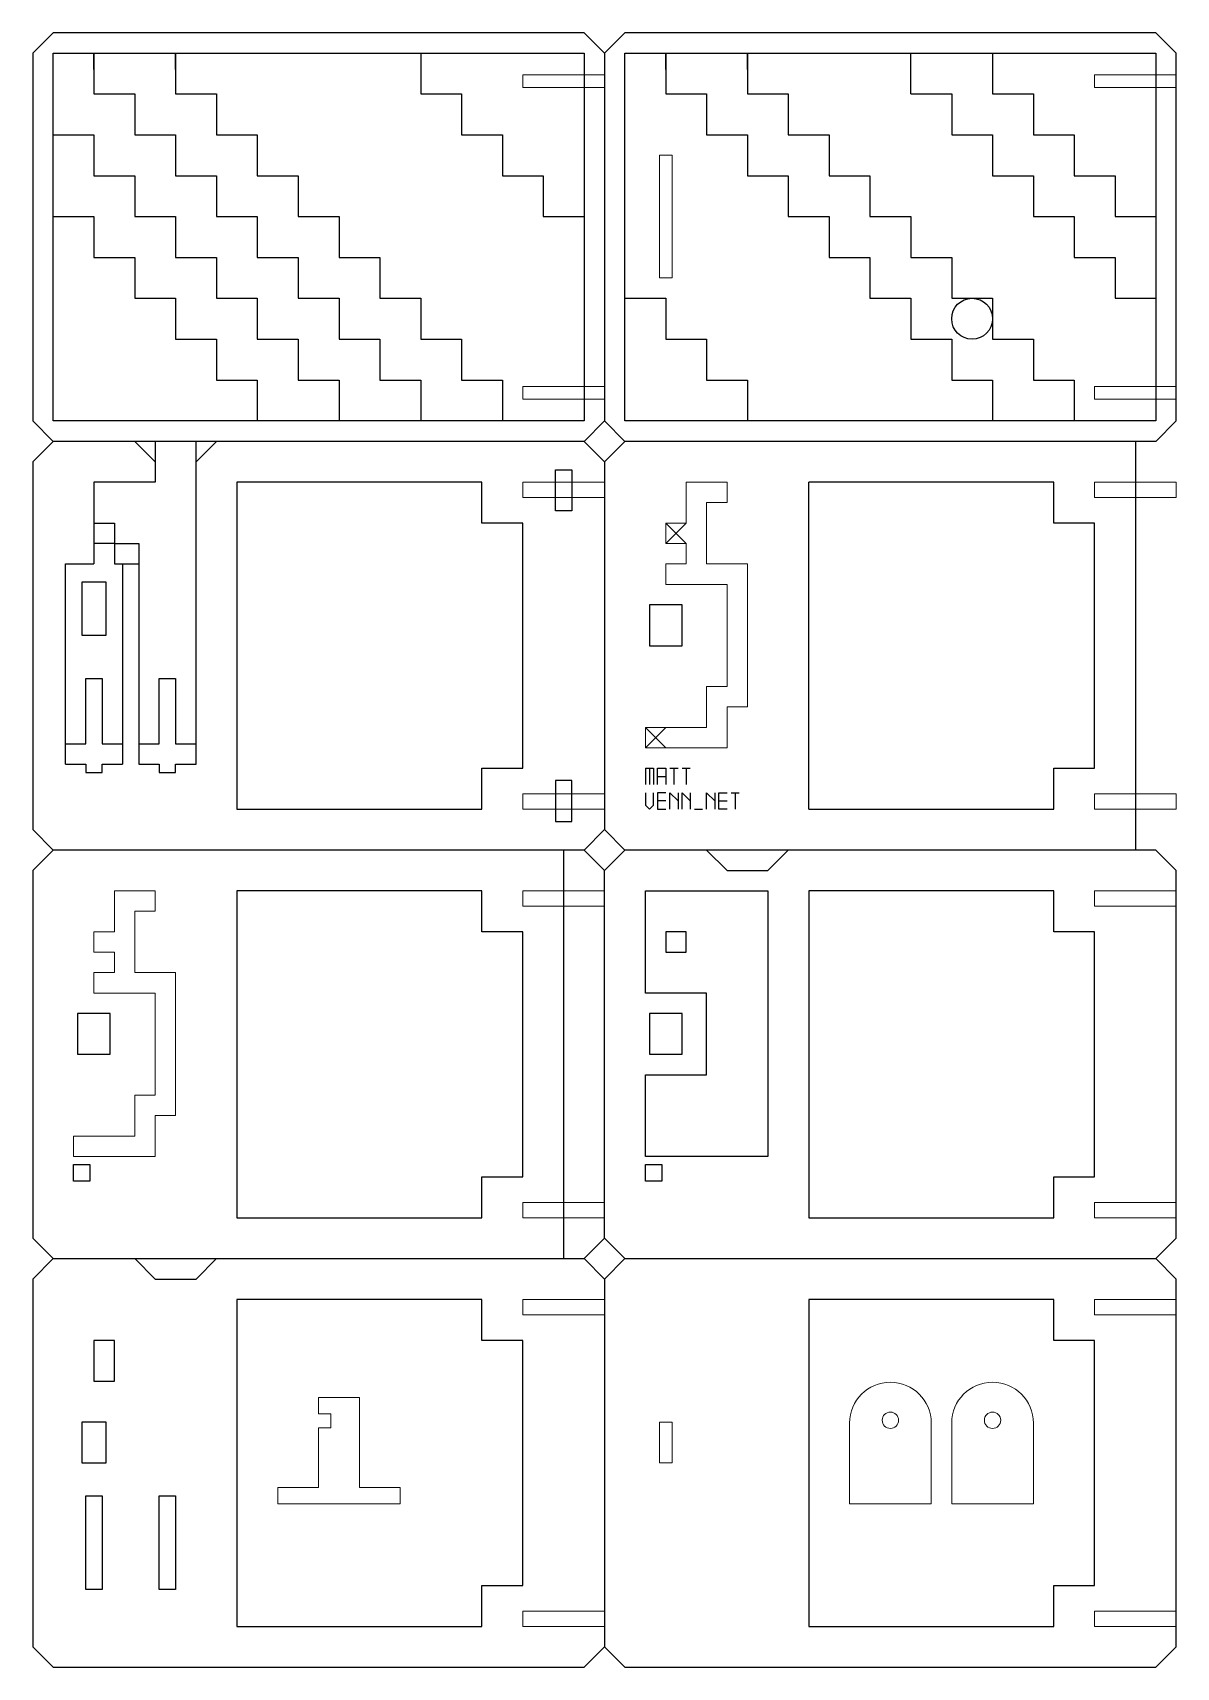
# Model space of a CAD drawing. Header units: millimetres. Extents: x 0 to 280, y 0 to 400.
import ezdxf

# ---------------------------------------------------------------- set-up
doc = ezdxf.new("R2010")
doc.units = ezdxf.units.MM
doc.layers.get('0').update_dxf_attribs({"linetype": 'CONTINUOUS', "lineweight": 0})
for name, color, linetype in [('cuts', 7, 'ByLayer'), ('etch', 5, 'ByLayer'), ('patterns', 3, 'CONTINUOUS')]:
    doc.layers.add(name, color=color, linetype=linetype)

msp = doc.modelspace()

# ---------------------------------------------------------------- linework, layer by layer
at = {"color": 3}
for p, q in [((160, 290), (170, 290)), ((160, 280), (160, 290)), ((170, 285), (170, 290)), ((165, 285), (170, 285)), ((165, 270), (165, 285)), ((155, 280), (160, 280)), ((155, 275), (155, 280)), ((155, 275), (160, 275)), ((160, 270), (160, 275)), ((155, 270), (160, 270)), ((155, 265), (155, 270)), ((165, 270), (175, 270)), ((175, 235), (175, 270)), ((155, 265), (170, 265)), ((170, 240), (170, 265)), ((165, 240), (170, 240)), ((165, 230), (165, 240)), ((170, 235), (175, 235)), ((170, 225), (170, 235)), ((150, 230), (165, 230)), ((150, 225), (150, 230)), ((150, 225), (170, 225))]:
    msp.add_line(p, q, dxfattribs=at)
for p, q in [((19.999992, 190), (29.999992, 190)), ((19.999992, 180), (19.999992, 190)), ((29.999992, 185), (29.999992, 190)), ((24.999992, 185), (29.999992, 185)), ((24.999992, 170), (24.999992, 185)), ((14.999992, 180), (19.999992, 180)), ((14.999992, 175), (14.999992, 180)), ((14.999992, 175), (19.999992, 175)), ((19.999992, 170), (19.999992, 175)), ((14.999992, 170), (19.999992, 170)), ((14.999992, 165), (14.999992, 170)), ((24.999992, 170), (34.999992, 170)), ((34.999992, 135), (34.999992, 170)), ((14.999992, 165), (29.999992, 165)), ((29.999994, 140), (29.999992, 165)), ((24.999992, 140), (29.999994, 140)), ((24.999994, 130), (24.999992, 140)), ((29.999994, 135), (34.999992, 135)), ((29.999994, 125), (29.999994, 135)), ((9.999994, 130), (24.999994, 130)), ((9.999994, 125), (9.999994, 130)), ((9.999994, 125), (29.999994, 125))]:
    msp.add_line(p, q)
at = {"color": 0}
for points in [[(140, 389.7), (120, 389.7), (120, 386.58), (140, 386.58)], [(280, 389.7), (260, 389.7), (260, 386.58), (280, 386.58)], [(153.44, 340), (156.56, 340), (156.56, 370), (153.44, 370)], [(140, 310.3), (120, 310.3), (120, 313.42), (140, 313.42)], [(280, 310.3), (260, 310.3), (260, 313.42), (280, 313.42)], [(140, 290), (120, 290), (120, 286.28), (140, 286.28)], [(280, 290), (260, 290), (260, 286.28), (280, 286.28)], [(140, 210), (120, 210), (120, 213.72), (140, 213.72)], [(280, 210), (260, 210), (260, 213.72), (280, 213.72)], [(140, 190), (120, 190), (120, 186.28), (140, 186.28)], [(280, 190), (260, 190), (260, 186.28), (280, 186.28)], [(140, 110), (120, 110), (120, 113.72), (140, 113.72)], [(280, 110), (260, 110), (260, 113.72), (280, 113.72)], [(140, 90), (120, 90), (120, 86.28), (140, 86.28)], [(280, 90), (260, 90), (260, 86.28), (280, 86.28)], [(60, 40), (90, 40), (90, 44.02), (80, 44.02), (80, 66.04), (70, 66.04), (70, 62.02), (73, 62.02), (73, 58.6), (70, 58.6), (70, 44.02), (60, 44.02)], [(153.44, 50), (156.56, 50), (156.56, 60), (153.44, 60)], [(140, 10), (120, 10), (120, 13.72), (140, 13.72)], [(280, 10), (260, 10), (260, 13.72), (280, 13.72)]]:
    msp.add_lwpolyline(points, close=True, dxfattribs=at)
for points in [[(200, 59.76), (200, 40), (220, 40), (220, 59.76)], [(225, 59.76), (225, 40), (245, 40), (245, 59.76)]]:
    msp.add_lwpolyline(points, dxfattribs=at)
for centre in [(210, 60.46), (235, 60.46)]:
    msp.add_circle(centre, 2, dxfattribs=at)
for centre in [(210, 59.76), (235, 59.76)]:
    msp.add_arc(centre, 10, 0, 180, dxfattribs=at)
at = {"layer": 'cuts'}
for p, q in [((0, 395), (5, 400)), ((135, 400), (5, 400)), ((135, 400), (140, 395)), ((145, 400), (140, 395)), ((275, 400), (145, 400)), ((275, 400), (280, 395)), ((0, 395), (0, 305)), ((140, 395), (140, 305)), ((280, 305), (280, 395)), ((0, 305), (5, 300)), ((135, 300), (140, 305)), ((140, 305), (145, 300)), ((280, 305), (275, 300)), ((0, 295), (5, 300)), ((135, 300), (5, 300)), ((25, 300), (30, 295)), ((30, 300), (30, 290)), ((40, 295), (45, 300)), ((40, 221), (40, 300)), ((135, 300), (140, 295)), ((140, 295), (145, 300)), ((275, 300), (145, 300)), ((270, 300), (270, 200)), ((0, 295), (0, 205)), ((128, 293), (132, 293)), ((128, 283), (128, 293)), ((132, 293), (132, 283)), ((140, 295), (140, 205)), ((15, 290), (15, 270)), ((30, 290), (15, 290)), ((50, 290), (50, 210)), ((110, 290), (50, 290)), ((110, 280), (110, 290)), ((190, 210), (190, 290)), ((250, 290), (190, 290)), ((250, 280), (250, 290)), ((15, 280), (20, 280)), ((20, 280), (20, 270)), ((120, 280), (110, 280)), ((120, 220), (120, 280)), ((132, 283), (128, 283)), ((260, 280), (250, 280)), ((260, 220), (260, 280)), ((20, 275), (15, 275)), ((20, 275), (26, 275)), ((26, 275), (26, 221)), ((8, 221), (8, 270)), ((8, 270), (15, 270)), ((20, 270), (26, 270)), ((22, 270), (22, 221)), ((12, 265.551011), (12, 252.551011)), ((18, 265.551011), (12, 265.551011)), ((18, 252.551011), (18, 265.551011)), ((151, 260), (151, 250)), ((159, 260), (151, 260)), ((159, 250), (159, 260)), ((12, 252.551011), (18, 252.551011)), ((151, 250), (159, 250)), ((13, 226), (13, 242)), ((13, 242), (17, 242)), ((17, 242), (17, 226)), ((31, 226), (31, 242)), ((31, 242), (35, 242)), ((35, 242), (35, 226)), ((8, 226), (13, 226)), ((17, 226), (22, 226)), ((26, 226), (31, 226)), ((35, 226), (40, 226)), ((8, 221), (13, 221)), ((13, 221), (13, 219)), ((17, 219), (17, 221)), ((17, 221), (22, 221)), ((26, 221), (31, 221)), ((31, 221), (31, 219)), ((35, 219), (35, 221)), ((35, 221), (40, 221)), ((110, 210), (110, 220)), ((110, 220), (120, 220)), ((250, 210), (250, 220)), ((250, 220), (260, 220)), ((13, 219), (17, 219)), ((31, 219), (35, 219)), ((132, 217), (128, 217)), ((128, 217), (128, 207)), ((132, 207), (132, 217)), ((50, 210), (110, 210)), ((190, 210), (250, 210)), ((0, 205), (5, 200)), ((128, 207), (132, 207)), ((140, 205), (135, 200)), ((140, 205), (145, 200)), ((5, 200), (0, 195)), ((135, 200), (5, 200)), ((135, 200), (140, 195)), ((140, 195), (145, 200)), ((275, 200), (145, 200)), ((165, 200), (170, 195)), ((180, 195), (185, 200)), ((280, 195), (275, 200)), ((0, 195), (0, 105)), ((140, 105), (140, 195)), ((170, 195), (180, 195)), ((280, 105), (280, 195)), ((50, 190), (50, 110)), ((110, 190), (50, 190)), ((110, 180), (110, 190)), ((190, 190), (190, 110)), ((250, 190), (190, 190)), ((250, 180), (250, 190)), ((120, 180), (110, 180)), ((120, 120), (120, 180)), ((160, 180), (155, 180)), ((155, 180), (155, 175)), ((160, 175), (160, 180)), ((260, 180), (250, 180)), ((260, 120), (260, 180)), ((155, 175), (160, 175)), ((11, 160), (11, 150)), ((19, 160), (11, 160)), ((19, 150), (19, 160)), ((151, 160), (151, 150)), ((159, 160), (151, 160)), ((159, 150), (159, 160)), ((11, 150), (19, 150)), ((151, 150), (159, 150)), ((10, 123), (14, 123)), ((10, 119), (10, 123)), ((14, 123), (14, 119)), ((110, 110), (110, 120)), ((110, 120), (120, 120)), ((250, 110), (250, 120)), ((250, 120), (260, 120)), ((14, 119), (10, 119)), ((50, 110), (110, 110)), ((190, 110), (250, 110)), ((0, 105), (5, 100)), ((140, 105), (135, 100)), ((140, 105), (145, 100)), ((275, 100), (280, 105)), ((0, 95), (5, 100)), ((5, 100), (135, 100)), ((25, 100), (30, 95)), ((40, 95), (45, 100)), ((135, 100), (140, 95)), ((140, 95), (145, 100)), ((145, 100), (275, 100)), ((275, 100), (280, 95)), ((0, 95), (0, 5)), ((30, 95), (40, 95)), ((140, 95), (140, 5)), ((280, 5), (280, 95)), ((50, 90), (50, 10)), ((110, 90), (50, 90)), ((110, 80), (110, 90)), ((190, 90), (190, 10)), ((250, 90), (190, 90)), ((250, 80), (250, 90)), ((120, 80), (110, 80)), ((120, 20), (120, 80)), ((260, 80), (250, 80)), ((260, 80), (250, 80)), ((260, 20), (260, 80)), ((12, 60), (12, 50)), ((18, 60), (12, 60)), ((18, 50), (18, 60)), ((12, 50), (18, 50)), ((110, 10), (110, 20)), ((110, 20), (120, 20)), ((250, 10), (250, 20)), ((250, 20), (260, 20)), ((50, 10), (110, 10)), ((190, 10), (250, 10)), ((5, 0), (0, 5)), ((135, 0), (140, 5)), ((145, 0), (140, 5)), ((275, 0), (280, 5)), ((280, 5), (280, 5)), ((5, 0), (135, 0)), ((145, 0), (275, 0))]:
    msp.add_line(p, q, dxfattribs=at)
at = {"layer": 'etch', "color": 5}
for points in [[(150, 190), (180, 190), (180, 125), (150, 125), (150, 145), (165, 145), (165, 165), (150, 165), (150, 190)], [(150, 123), (154, 123), (154, 119), (150, 119), (150, 123)], [(15, 80), (15, 70), (20, 70), (20, 80), (15, 80)], [(13, 19), (13, 42), (17, 42), (17, 19), (13, 19)], [(31, 19), (31, 42), (35, 42), (35, 19), (31, 19)]]:
    msp.add_lwpolyline(points, dxfattribs=at)
at = {"layer": 'patterns', "color": 3, "linetype": 'CONTINUOUS', "lineweight": -3}
for p, q in [((5, 305), (5, 395)), ((5, 395), (135, 395)), ((15, 391), (15, 395)), ((15, 395), (15, 385)), ((35, 391), (35, 395)), ((35, 395), (35, 385)), ((95, 395), (95, 385)), ((135, 395), (135, 305)), ((145, 305), (145, 395)), ((145, 395), (275, 395)), ((155, 391), (155, 395)), ((155, 395), (155, 385)), ((175, 391), (175, 395)), ((175, 395), (175, 385)), ((215, 385), (215, 395)), ((235, 395), (235, 385)), ((275, 395), (275, 305)), ((15, 385), (25, 385)), ((25, 385), (25, 375)), ((35, 385), (45, 385)), ((45, 385), (45, 375)), ((95, 385), (105, 385)), ((105, 385), (105, 375)), ((155, 385), (165, 385)), ((165, 385), (165, 375)), ((175, 385), (185, 385)), ((185, 385), (185, 375)), ((215, 385), (225, 385)), ((225, 385), (225, 375)), ((235, 385), (245, 385)), ((245, 385), (245, 375)), ((5, 375), (15, 375)), ((15, 375), (15, 365)), ((25, 375), (35, 375)), ((35, 375), (35, 365)), ((45, 375), (55, 375)), ((55, 375), (55, 365)), ((105, 375), (115, 375)), ((115, 375), (115, 365)), ((165, 375), (175, 375)), ((175, 375), (175, 365)), ((185, 375), (195, 375)), ((195, 375), (195, 365)), ((225, 375), (235, 375)), ((235, 375), (235, 365)), ((245, 375), (255, 375)), ((255, 375), (255, 365)), ((15, 365), (25, 365)), ((25, 365), (25, 355)), ((35, 365), (45, 365)), ((45, 365), (45, 355)), ((55, 365), (65, 365)), ((65, 365), (65, 355)), ((115, 365), (125, 365)), ((125, 365), (125, 355)), ((175, 365), (185, 365)), ((185, 365), (185, 355)), ((195, 365), (205, 365)), ((205, 365), (205, 355)), ((235, 365), (245, 365)), ((245, 365), (245, 355)), ((255, 365), (265, 365)), ((265, 365), (265, 355)), ((5, 355), (15, 355)), ((15, 355), (15, 345)), ((25, 355), (35, 355)), ((35, 355), (35, 345)), ((45, 355), (55, 355)), ((55, 355), (55, 345)), ((65, 355), (75, 355)), ((75, 355), (75, 345)), ((125, 355), (135, 355)), ((185, 355), (195, 355)), ((195, 355), (195, 345)), ((205, 355), (215, 355)), ((215, 355), (215, 345)), ((245, 355), (255, 355)), ((255, 355), (255, 345)), ((265, 355), (275, 355)), ((15, 345), (25, 345)), ((25, 345), (25, 335)), ((35, 345), (45, 345)), ((45, 345), (45, 335)), ((55, 345), (65, 345)), ((65, 345), (65, 335)), ((75, 345), (85, 345)), ((85, 345), (85, 335)), ((195, 345), (205, 345)), ((205, 345), (205, 335)), ((215, 345), (225, 345)), ((225, 345), (225, 335)), ((255, 345), (265, 345)), ((265, 345), (265, 335)), ((25, 335), (35, 335)), ((35, 335), (35, 325)), ((45, 335), (55, 335)), ((55, 335), (55, 325)), ((65, 335), (75, 335)), ((75, 335), (75, 325)), ((85, 335), (95, 335)), ((95, 335), (95, 325)), ((145, 335), (155, 335)), ((155, 335), (155, 325)), ((205, 335), (215, 335)), ((215, 335), (215, 325)), ((225, 335), (235, 335)), ((235, 335), (235, 325)), ((265, 335), (275, 335)), ((35, 325), (45, 325)), ((45, 325), (45, 315)), ((55, 325), (65, 325)), ((65, 325), (65, 315)), ((75, 325), (85, 325)), ((85, 325), (85, 315)), ((95, 325), (105, 325)), ((105, 325), (105, 315)), ((155, 325), (165, 325)), ((165, 325), (165, 315)), ((215, 325), (225, 325)), ((225, 325), (225, 315)), ((235, 325), (245, 325)), ((245, 325), (245, 315)), ((45, 315), (55, 315)), ((55, 315), (55, 305)), ((65, 315), (75, 315)), ((75, 315), (75, 305)), ((85, 315), (95, 315)), ((95, 315), (95, 305)), ((105, 315), (115, 315)), ((115, 315), (115, 305)), ((165, 315), (175, 315)), ((175, 315), (175, 305)), ((225, 315), (235, 315)), ((235, 315), (235, 305)), ((245, 315), (255, 315)), ((255, 315), (255, 305)), ((135, 305), (5, 305)), ((275, 305), (145, 305)), ((150, 220), (150, 216)), ((150, 220), (152, 220)), ((151, 220), (151, 216)), ((152, 220), (152, 216)), ((153, 216), (153, 220)), ((153, 220), (155, 220)), ((155, 220), (155, 216)), ((156, 220), (158, 220)), ((157, 220), (157, 216)), ((159, 220), (161, 220)), ((160, 220), (160, 216)), ((153, 218), (155, 218)), ((150, 214), (150, 211)), ((152, 211), (152, 214)), ((155, 214), (153, 214)), ((153, 214), (153, 210)), ((155, 212), (153, 212)), ((156, 210), (156, 214)), ((156, 214), (158, 212)), ((158, 214), (158, 210)), ((159, 210), (159, 214)), ((159, 214), (161, 212)), ((161, 214), (161, 210)), ((165, 210), (165, 214)), ((165, 214), (167, 212)), ((167, 214), (167, 210)), ((168, 210), (168, 214)), ((168, 214), (170, 214)), ((168, 212), (170, 212)), ((171, 214), (173, 214)), ((172, 214), (172, 210)), ((150, 211), (151, 210)), ((151, 210), (152, 211)), ((153, 210), (155, 210)), ((162, 210), (164, 210)), ((170, 210), (168, 210))]:
    msp.add_line(p, q, dxfattribs=at)
at = {"layer": 'patterns', "color": 3, "lineweight": -3}
for p, q in [((155, 275), (160, 280)), ((155, 280), (160, 275)), ((150, 225), (155, 230)), ((150, 230), (155, 225)), ((130, 200), (130, 100))]:
    msp.add_line(p, q, dxfattribs=at)
at = {"layer": 'patterns', "color": 3, "linetype": 'CONTINUOUS', "lineweight": -3}
msp.add_circle((230, 330), 5, dxfattribs=at)

doc.saveas('drawing.dxf')
